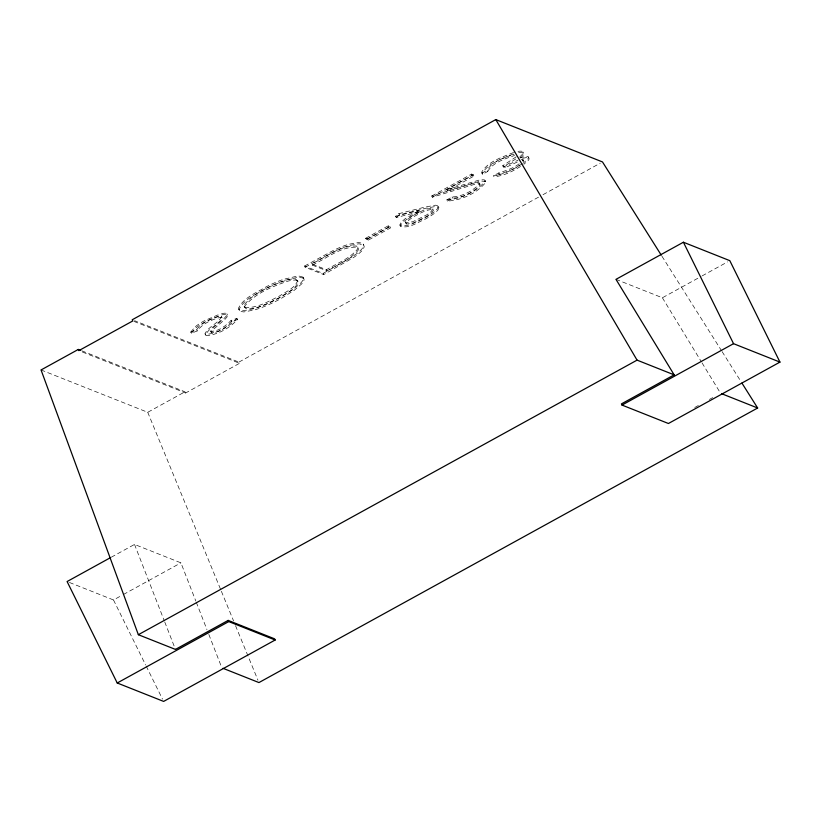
<?xml version="1.0" encoding="UTF-8"?>
<svg xmlns="http://www.w3.org/2000/svg" width="821" height="821" viewBox="0 0 821 821"><rect width="100%" height="100%" fill="white"/><g stroke="black" fill="none" stroke-linecap="round" stroke-linejoin="round"><path stroke-width="0.62" stroke-dasharray="4.11 3.08" d="M519.765 157.848L526.466 156.277L528.56 156.996L527.821 159.079L523.275 163.102M528.56 156.996L529.145 158.966L528.416 160.269L523.86 164.292M438.383 206.204L437.357 208.852L435.612 210.648A21.295 4.721 -26.3 0 1 425.062 217.729C417.386 220.89 408.181 227.92 399.858 225.026L400.987 222.399L405.276 218.612L419.48 210.34L420.075 211.531L409.32 217.473L403.388 221.793L400.556 225.098L400.443 226.227C408.776 229.11 417.981 222.091 425.647 218.92A21.295 4.721 -26.3 0 0 436.197 211.849L437.942 210.043L438.968 207.405L438.075 205.773L435.571 205.178L425.329 207.005L398.903 213.645L395.619 216.323L396.204 217.524L420.075 211.531M447.435 201.063L452.699 198.169C462.787 197.717 473.173 192.401 480.028 185.053L479.556 183.873A16.03 3.551 -26.3 0 0 475.523 184.027L432.328 197.204L431.733 196.014L474.938 182.826A16.03 3.551 -26.3 0 1 478.971 182.683L479.443 183.863C472.578 191.211 462.202 196.527 452.114 196.978L446.84 199.872L447.435 201.063C461.433 200.303 477.186 193.233 485.878 182.159L484.39 179.84L480.08 179.809L446.214 189.846L446.798 191.047L480.665 181L485.652 181.482M297.746 280.361C295.047 288.479 285.287 291.937 278.678 296.514C268.241 301.358 257.189 308.378 245.284 307.382L244.094 306.284L244.34 304.663C254.931 292.019 271.341 285.616 286.508 280.177A28.068 6.219 -26.3 0 1 295.498 278.976L298.341 281.552C295.642 289.68 285.882 293.138 279.273 297.705C268.836 302.559 257.773 309.579 245.879 308.583L244.094 306.284M244.689 307.485L244.925 305.853C255.516 293.21 271.936 286.806 287.104 281.367A28.068 6.219 -26.3 0 1 296.083 280.166L298.341 281.552M513.536 152.511C502.349 157.18 488.023 161.368 481.629 172.246L482.471 174.339L487.746 171.435L487.151 170.245C492.241 161.162 504.566 157.663 513.977 154.276M487.746 171.435C492.826 162.353 505.161 158.853 514.562 155.467M205.589 335.009L205.004 333.819C208.093 326.563 217.955 323.792 221.485 316.721A10.18 2.258 -26.3 0 0 218.95 316.321C210.628 318.712 201.853 322.499 196.65 329.724L190.749 332.084L191.334 333.275L197.245 330.914C202.438 323.69 211.223 319.903 219.535 317.522A10.18 2.258 -26.3 0 1 222.07 317.912C218.55 324.993 208.678 327.764 205.589 335.009L206.225 335.625C217.965 334.845 229.562 328.092 237.515 319.523L236.93 318.332L231.019 320.498C225.908 325.783 218.14 331.787 210.617 331.243L212.454 328.472L224.605 317.963L226.401 315.818L226.853 313.807A17.159 3.797 -26.3 0 0 219.864 314.094M357.905 247.357L357.607 248.979C349.715 258.882 336.949 263.151 326.481 269.74L311.734 263.89C326.04 257.322 340.017 245.13 356.509 246.013L358.49 248.547L358.192 250.169C350.3 260.072 337.534 264.341 327.076 270.94L312.319 265.08L311.734 263.89M432.913 208.893L431.189 211.51A15.445 3.428 -26.3 0 1 426.551 214.969L412.86 221.691L406.046 222.891A11.71 2.596 -26.3 0 1 406.385 220.705L409.125 218.273A16.831 3.725 -26.3 0 1 414.574 214.722L419.336 212.177A13.464 2.986 -26.3 0 1 427.556 208.893L432.39 208.401L433.498 210.084L431.784 212.701A15.445 3.428 -26.3 0 1 427.146 216.159L413.456 222.881L406.641 224.092A11.71 2.596 -26.3 0 1 406.98 221.896L409.71 219.464A16.831 3.725 -26.3 0 1 415.169 215.923L419.921 213.368A13.464 2.986 -26.3 0 1 428.141 210.084L431.672 209.417L433.498 210.084M523.459 161.696L523.039 159.643L521.109 159.377M190.749 332.084L194.926 327.045A19.868 4.403 -26.3 0 1 204.542 320.642L219.864 314.094M191.334 333.275L195.511 328.246A19.868 4.403 -26.3 0 1 205.127 321.842L220.459 315.295A17.159 3.797 -26.3 0 1 227.448 314.997L226.996 317.009L225.19 319.153L213.039 329.673L211.202 332.443C218.725 332.977 226.504 326.974 231.614 321.688L237.515 319.523M522.413 161.09L523.039 159.643M236.93 318.332C228.977 326.902 217.38 333.644 205.64 334.424L205.004 333.819M516.214 156.801L502.719 165.729L503.314 166.92L505.213 167.679L518.554 161.429M519.878 156.801L522.074 154.625A19.745 4.372 -26.3 0 0 522.279 151.392A20.946 4.639 -26.3 0 0 517.835 151.423L514.5 152.203M520.463 157.991L522.669 155.816A19.745 4.372 -26.3 0 0 522.874 152.583A20.946 4.639 -26.3 0 0 518.42 152.614M396.204 217.524L399.488 214.835L425.925 208.206L436.167 206.369L438.968 207.405M515.773 158.987L503.314 166.92M522.382 163.697C513.628 169.331 503.991 174.688 493.421 175.581L494.016 176.772C504.576 175.889 514.213 170.522 522.977 164.888M519.129 163.82C511.514 169.844 501.703 171.199 493.421 175.581M519.724 165.021C512.109 171.035 502.298 172.389 494.016 176.772M304.56 266.035L332.792 250.744A25.841 5.726 -26.3 0 1 348.884 244.258L358.479 242.575L361.763 243.108L363.795 245.274L364.216 246.762L363.426 248.794A29.156 6.455 -26.3 0 1 353.523 257.548L323.71 274.594L305.145 267.225L304.56 266.035L323.125 273.403L323.71 274.594M431.733 196.014L471.623 174.062L473.522 174.811L474.117 176.002L446.798 191.047M305.145 267.225L333.388 251.934A25.841 5.726 -26.3 0 1 349.469 245.448L359.064 243.775L363.795 245.274M432.328 197.204L472.208 175.253L474.117 176.002M446.214 189.846L473.522 174.811M312.319 265.08C326.625 258.512 340.612 246.321 357.094 247.203L358.49 248.547M481.886 173.139L487.151 170.245M365.684 238.244L388.261 225.816L390.16 226.575L390.755 227.766L368.177 240.194L366.269 239.434L365.684 238.244L367.582 239.003L368.177 240.194M366.269 239.434L388.846 227.007L390.755 227.766M367.582 239.003L390.16 226.575M323.125 273.403L352.927 256.357A29.156 6.455 -26.3 0 0 362.841 247.603L363.621 245.561L363.2 244.083M41.05 369.953L147.739 412.306L185.002 391.791L185.618 392.992L239.537 363.313L238.911 362.102L134.603 320.693M238.911 362.102L538.525 197.153M543.02 194.68L600.243 163.174M111.307 557.202L134.521 544.426L180.928 562.847L195.809 601.023M69.477 582.489L113.503 599.966L122.339 595.102M123.448 594.486L180.928 562.847M615.976 279.356L662.383 297.777L701.072 276.482M702.181 275.866L727.601 261.878M694.761 407.483L699.246 405.02M709.344 399.458L712.71 397.61M502.719 165.729L504.628 166.478L517.969 160.239M513.156 154.02C502.339 158.72 488.362 162.784 482.214 173.447L482.471 174.339M395.619 216.323L419.48 210.34M522.649 158.299L527.061 157.468L529.145 158.186M446.84 199.872C460.838 199.113 476.601 192.042 485.293 180.969L485.057 180.292M522.659 160.495L523.624 160.834M133.967 321.401L239.537 363.313M81.864 350.844L185.002 391.791M82.428 352.035L185.618 392.992M303.011 277.139L298.31 275.866L283.594 279.304A33.682 7.461 -26.3 0 0 266.189 286.806C256.439 292.779 243.663 297.5 238.418 308.316L239.424 310.687L240.604 311.477L243.837 311.949L254.89 309.856A35.057 7.769 -26.3 0 0 280.915 298.608L294.226 290.336L301.44 284.117A33.723 7.471 -26.3 0 0 303.596 278.329L303.011 277.139A33.723 7.471 -26.3 0 1 300.855 282.917L293.631 289.136L280.33 297.407A35.057 7.769 -26.3 0 1 254.305 308.665L243.242 310.749L238.839 309.496M303.596 278.329L298.906 277.067L284.179 280.505A33.682 7.461 -26.3 0 0 266.774 287.997C257.035 293.969 244.248 298.69 239.014 309.517L239.424 310.687M661.962 256.244L721.423 350.557M722.111 351.634L741.25 381.991M662.383 297.777L701.391 361.804M702.047 362.892L720.561 393.28M523.069 152.07L523.654 153.26M504.628 166.478L505.213 167.679M498.686 172.687L499.281 173.878M479.505 183.165L480.09 184.356M471.623 174.062L472.208 175.253M452.114 196.978L452.699 198.169M405.553 222.45L406.149 223.64M398.903 213.645L399.488 214.835M399.858 225.026L400.443 226.227M388.261 225.816L388.846 227.007M326.481 269.74L327.076 270.94M231.019 320.498L231.614 321.688M226.853 313.807L227.448 314.997M221.485 316.721L222.07 317.912M210.617 331.243L211.202 332.443M196.65 329.724L197.245 330.914M113.503 599.966L145.615 664.938M146.179 666.077L162.507 699.133M147.739 412.306L220.9 590.114M221.383 591.294L233.575 620.933M235.524 625.674L257.958 680.198M196.27 602.224L206.964 629.666M208.832 634.438L221.844 667.842M134.521 544.426L164.282 620.789M164.744 621.979L175.448 649.421"/><path stroke-width="1.23" d="M80.684 350.382L78.313 349.438L41.05 369.953L138.349 634.705L175.448 649.421L228.166 620.399L274.573 638.82L275.158 640.011L163.636 701.411L117.229 682.99L67.096 581.545L110.199 557.808M661.274 255.167L602.491 161.942L495.802 119.589L132.232 319.759L132.786 320.939L78.867 350.618L78.313 349.438M683.411 242.236L615.976 279.356L674.154 374.858L621.435 403.891L622.02 405.081L668.427 423.503L779.95 362.102L729.807 260.657L683.411 242.236L733.543 343.681L779.95 362.102M138.349 634.705L637.065 360.132L674.154 374.858M117.229 682.99L228.761 621.589L275.158 640.011M622.02 405.081L733.543 343.681M741.927 383.079L757.65 408.006L258.943 682.569L223.004 668.304M721.721 393.741L757.65 408.006M495.802 119.589L637.065 360.132M228.166 620.399L228.761 621.589"/></g></svg>
